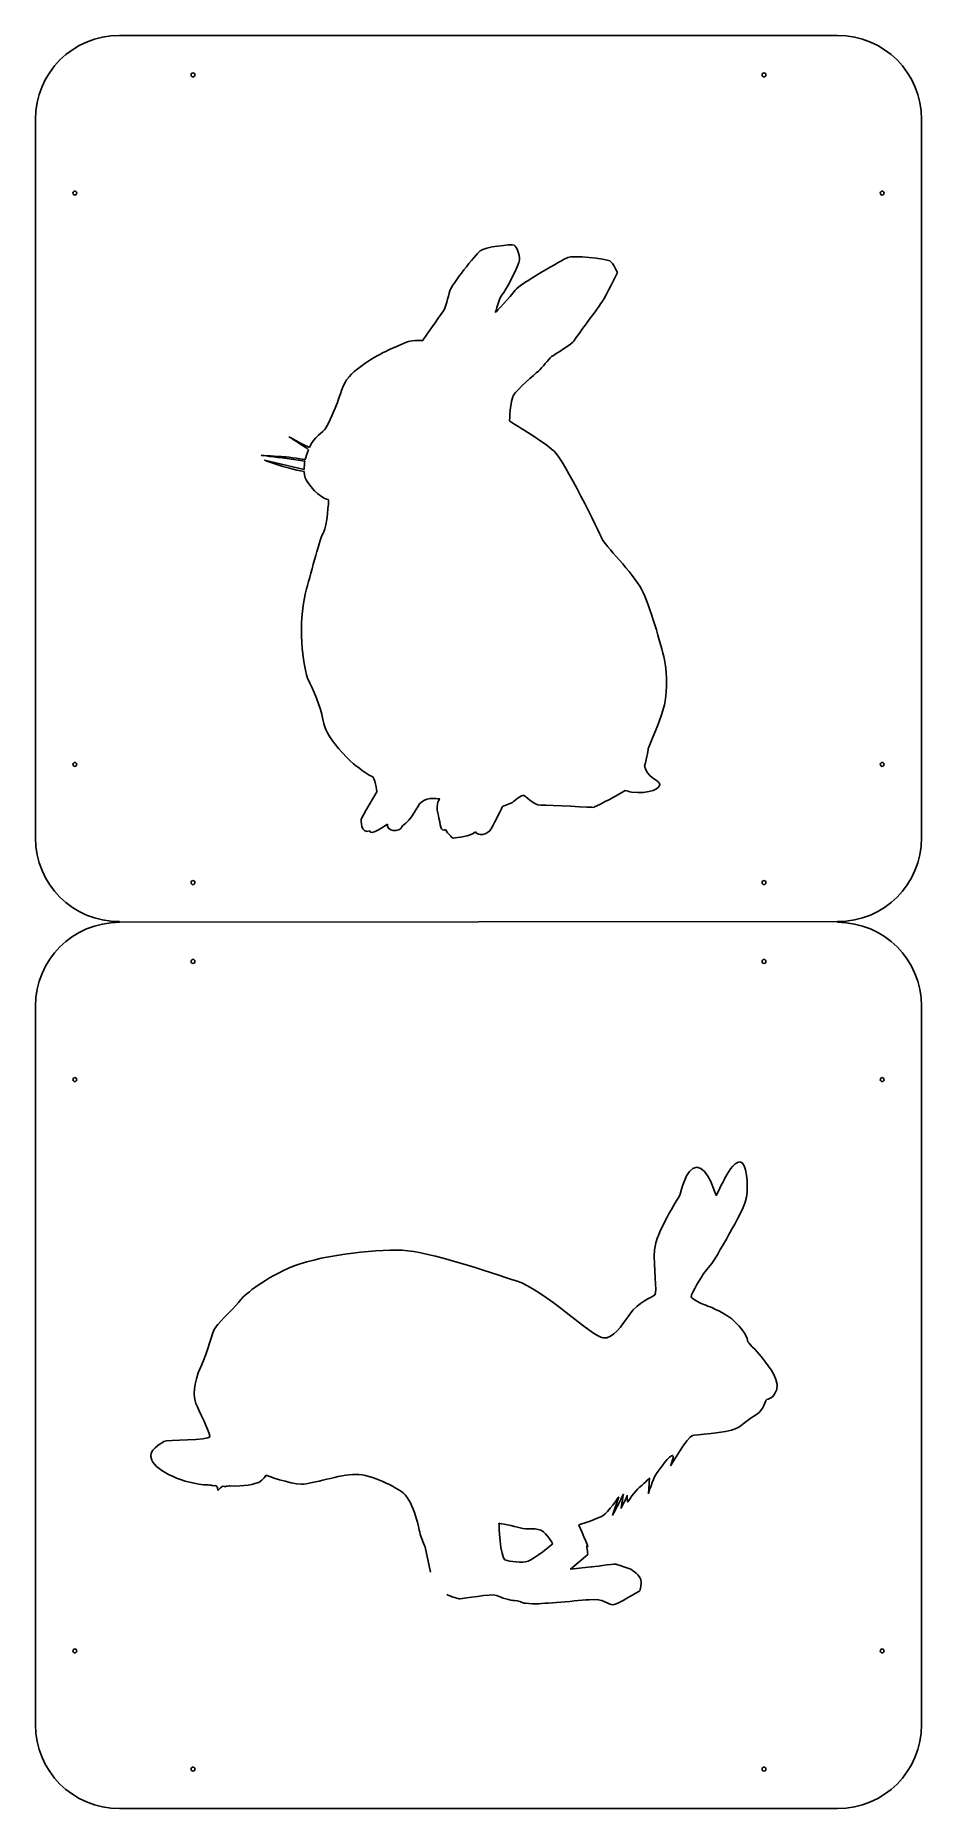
# Model space of a CAD drawing. Extents: x 0 to 127, y 0 to 254.
import ezdxf

# ---------------------------------------------------------------- set-up
doc = ezdxf.new("R2010")
doc.units = 0
doc.layers.get('0').update_dxf_attribs({"linetype": 'CONTINUOUS'})

msp = doc.modelspace()

# ---------------------------------------------------------------- linework, layer by layer
at = {"color": 7}
for points in [[(114.976281, 254.000006), (12.023712, 254.000006)], [(0, 241.98089), (0, 139.067659)], [(127, 139.067659), (127, 241.98089)], [(32.849291, 193.146491), (38.520192, 191.822303)], [(38.619067, 193.002912), (36.059993, 193.406301)], [(39.28195, 194.977887), (39.280793, 194.969262)], [(46.691052, 141.751694), (47.337106, 142.987421), (48.92994, 145.666407)], [(68.35635, 144.124799), (66.946435, 143.55206)], [(12.023712, 126.953922), (114.976281, 127.048545)], [(0, 12.01915), (0, 114.932325)], [(127, 114.932325), (127, 12.01915)], [(88.03161, 47.362361), (87.841328, 45.078664)], [(83.591176, 44.634674), (82.702984, 41.970414)], [(55.869996, 37.434787), (56.618921, 33.877286)], [(79.645117, 34.601703), (76.708425, 34.294769), (79.182404, 36.388079)], [(85.383233, 30.481876), (86.618644, 31.185467)], [(114.976281, 0.000006), (12.023712, 0.000006)]]:
    msp.add_lwpolyline(points, dxfattribs=at)
for points in [[(22.86, 248.355561), (22.86, 248.355561)], [(104.704444, 248.355561), (104.704444, 248.355561)], [(5.926667, 231.422228), (5.926667, 231.422228)], [(121.637778, 231.422228), (121.637778, 231.422228)], [(5.926667, 149.577781), (5.926667, 149.577781)], [(121.637778, 149.577781), (121.637778, 149.577781)], [(22.86, 132.64445), (22.86, 132.64445)], [(104.704444, 132.64445), (104.704444, 132.64445)], [(22.86, 121.355561), (22.86, 121.355561)], [(104.704444, 121.355561), (104.704444, 121.355561)], [(5.926667, 104.422228), (5.926667, 104.422228)], [(121.637778, 104.422228), (121.637778, 104.422228)], [(5.926667, 22.577782), (5.926667, 22.577782)], [(121.637778, 22.577781), (121.637778, 22.577781)], [(22.86, 5.64445), (22.86, 5.64445)], [(104.704444, 5.64445), (104.704444, 5.64445)]]:
    msp.add_lwpolyline(points, close=True, dxfattribs=at)
for points in [[(12.023712, 254.000006), (5.361991, 254.000006), (0, 248.640087), (0, 241.98089)], [(127, 241.98089), (127, 248.640087), (121.638006, 254.000006), (114.976281, 254.000006)], [(22.295556, 248.355561), (22.295556, 248.51143), (22.421912, 248.637786), (22.577778, 248.637786)], [(22.577778, 248.073333), (22.421912, 248.073333), (22.295556, 248.19969), (22.295556, 248.355561)], [(22.577778, 248.637786), (22.733643, 248.637786), (22.86, 248.51143), (22.86, 248.355561)], [(22.86, 248.355561), (22.86, 248.19969), (22.733643, 248.073333), (22.577778, 248.073333)], [(104.14, 248.355561), (104.14, 248.51143), (104.266357, 248.637786), (104.422222, 248.637786)], [(104.422222, 248.073333), (104.266357, 248.073333), (104.14, 248.19969), (104.14, 248.355561)], [(104.422222, 248.637786), (104.578088, 248.637786), (104.704444, 248.51143), (104.704444, 248.355561)], [(104.704444, 248.355561), (104.704444, 248.19969), (104.578088, 248.073333), (104.422222, 248.073333)], [(5.362222, 231.422228), (5.362222, 231.578096), (5.488577, 231.704453), (5.644444, 231.704453)], [(5.644444, 231.14), (5.488577, 231.14), (5.362222, 231.266357), (5.362222, 231.422228)], [(5.644444, 231.704453), (5.800311, 231.704453), (5.926667, 231.578096), (5.926667, 231.422228)], [(5.926667, 231.422228), (5.926667, 231.266357), (5.800311, 231.14), (5.644444, 231.14)], [(121.073333, 231.422228), (121.073333, 231.578096), (121.19969, 231.704453), (121.355556, 231.704453)], [(121.355556, 231.14), (121.19969, 231.14), (121.073333, 231.266357), (121.073333, 231.422228)], [(121.355556, 231.704453), (121.511421, 231.704453), (121.637778, 231.578096), (121.637778, 231.422228)], [(121.637778, 231.422228), (121.637778, 231.266357), (121.511421, 231.14), (121.355556, 231.14)], [(63.725319, 223.149685), (64.376632, 223.726947), (68.218977, 224.135805), (68.61069, 223.94626)], [(68.61069, 223.94626), (69.002298, 223.756609), (69.406634, 222.594092), (69.386122, 221.860313)], [(59.39754, 217.434816), (59.640625, 218.32122), (63.074006, 222.572423), (63.725319, 223.149685)], [(69.386122, 221.860313), (69.365611, 221.126429), (67.33373, 217.31259), (66.905097, 216.887848)], [(68.768469, 217.51076), (69.489731, 218.463221), (75.599048, 221.865467), (76.283389, 222.203746)], [(76.283389, 222.203746), (76.967625, 222.541919), (81.795459, 221.990323), (82.323178, 221.697695)], [(82.323178, 221.697695), (82.851002, 221.405067), (83.407752, 220.019976), (83.407752, 220.019976)], [(83.407752, 220.019976), (83.407752, 220.019976), (81.685119, 216.614259), (81.289408, 215.950429)], [(58.359142, 214.367272), (58.771262, 214.91161), (59.154455, 216.548412), (59.39754, 217.434816)], [(65.920239, 214.3151), (65.920239, 214.3151), (68.047103, 216.558194), (68.768469, 217.51076)], [(66.905097, 216.887848), (66.476463, 216.463106), (65.920239, 214.3151), (65.920239, 214.3151)], [(81.289408, 215.950429), (80.893803, 215.286599), (77.390263, 210.660302), (77.200717, 210.268588)], [(55.506914, 210.318341), (55.506914, 210.318341), (57.946918, 213.823039), (58.359142, 214.367272)], [(47.641304, 207.282564), (48.754279, 208.045479), (50.313664, 208.80629), (50.655834, 208.97543)], [(50.655834, 208.97543), (50.998005, 209.144464), (52.876735, 209.955028), (53.457993, 210.157091)], [(53.457993, 210.157091), (54.039252, 210.359259), (55.506914, 210.318341), (55.506914, 210.318341)], [(77.200717, 210.268588), (77.011172, 209.876875), (74.426433, 208.301502), (73.981285, 207.996357)], [(44.590906, 204.668162), (45.538107, 205.926819), (46.528329, 206.519649), (47.641304, 207.282564)], [(72.076995, 205.905782), (71.528659, 205.464631), (69.026596, 203.291485), (68.527909, 202.491545)], [(73.981285, 207.996357), (73.536032, 207.691212), (72.625225, 206.347038), (72.076995, 205.905782)], [(43.291541, 201.433793), (43.551035, 202.2006), (44.167847, 204.105942), (44.590906, 204.668162)], [(41.581004, 197.698001), (41.976714, 198.361831), (43.031942, 200.66688), (43.291541, 201.433793)], [(68.527909, 202.491545), (68.029221, 201.691604), (67.947281, 198.756279), (67.947281, 198.756279)], [(67.947281, 198.756279), (67.947281, 198.756279), (72.777219, 195.851353), (74.307046, 194.478779)], [(39.155516, 194.653388), (38.693749, 194.992929), (37.216409, 195.946862), (36.32664, 196.517181)], [(36.32664, 196.517181), (37.55837, 195.787715), (39.28195, 194.977887), (39.28195, 194.977887)], [(39.280793, 194.969262), (39.876252, 196.450283), (41.312043, 197.246753), (41.581004, 197.698001)], [(36.059993, 193.406301), (34.258259, 193.572495), (32.373218, 193.857024), (32.373218, 193.857024)], [(32.373218, 193.857024), (32.373218, 193.857024), (34.830577, 193.677576), (35.564461, 193.657065)], [(38.525556, 191.517684), (35.633989, 192.059287), (32.849291, 193.146491), (32.849291, 193.146491)], [(35.564461, 193.657065), (36.298239, 193.636553), (38.668925, 193.232954), (38.668925, 193.232954)], [(38.668925, 193.232954), (38.75381, 193.574914), (38.932627, 194.082648), (39.155516, 194.653388)], [(74.307046, 194.478779), (75.836769, 193.1061), (80.816807, 182.769351), (81.178858, 181.924496)], [(38.520192, 191.822303), (38.520192, 192.223903), (38.548802, 192.630448), (38.619067, 193.002912)], [(38.937886, 190.121022), (38.752232, 190.430374), (38.553115, 190.695128), (38.525556, 191.517684)], [(42.021523, 187.477904), (42.021523, 187.477904), (40.259445, 187.918424), (38.937886, 190.121022)], [(41.316776, 182.896416), (41.799475, 183.620623), (42.021523, 187.477904), (42.021523, 187.477904)], [(38.85279, 174.707989), (39.578364, 177.28768), (40.833972, 182.172314), (41.316776, 182.896416)], [(81.178858, 181.924496), (81.540909, 181.079641), (85.654318, 176.949401), (86.861224, 174.656238)], [(39.062742, 161.78871), (37.976485, 164.926729), (37.766533, 170.845764), (38.85279, 174.707989)], [(86.861224, 174.656238), (88.068235, 172.363074), (89.663804, 166.742347), (90.146504, 164.569937)], [(90.146504, 164.569937), (90.629308, 162.397527), (90.544002, 159.347339), (89.940444, 157.295578)], [(41.044975, 156.767018), (40.699964, 158.403399), (39.062742, 161.78871), (39.062742, 161.78871)], [(42.109669, 153.645724), (41.347911, 154.9291), (41.368528, 155.231826), (41.044975, 156.767018)], [(89.940444, 157.295578), (89.531796, 155.906174), (87.826097, 151.877439), (87.826097, 151.877439)], [(45.934553, 149.366751), (45.14166, 149.895627), (42.871427, 152.362453), (42.109669, 153.645724)], [(5.362222, 149.577781), (5.362222, 149.733652), (5.488576, 149.860008), (5.644444, 149.860008)], [(5.644444, 149.860008), (5.80031, 149.860008), (5.926667, 149.733652), (5.926667, 149.577781)], [(87.826097, 151.877439), (87.826097, 151.877439), (87.728379, 150.664433), (87.269767, 149.32636)], [(121.073333, 149.577781), (121.073333, 149.733652), (121.199687, 149.860008), (121.355556, 149.860008)], [(121.355556, 149.860008), (121.511421, 149.860008), (121.637778, 149.733652), (121.637778, 149.577781)], [(5.644444, 149.295556), (5.488576, 149.295556), (5.362222, 149.421912), (5.362222, 149.577781)], [(5.926667, 149.577781), (5.926667, 149.421912), (5.80031, 149.295556), (5.644444, 149.295556)], [(48.181119, 147.912973), (47.524547, 148.073382), (46.727447, 148.83798), (45.934553, 149.366751)], [(48.92994, 145.666407), (48.92994, 145.666407), (48.65351, 147.797479), (48.181119, 147.912973)], [(87.269767, 149.32636), (87.681466, 147.761821), (89.108106, 147.339709), (89.411883, 146.943893)], [(121.355556, 149.295556), (121.199687, 149.295556), (121.073333, 149.421912), (121.073333, 149.577781)], [(121.637778, 149.577781), (121.637778, 149.421912), (121.511421, 149.295556), (121.355556, 149.295556)], [(57.960171, 144.609181), (57.960171, 144.609181), (56.294443, 144.967445), (55.361232, 144.212735)], [(69.853675, 145.137847), (69.374867, 145.058431), (68.35635, 144.124799), (68.35635, 144.124799)], [(72.456927, 143.733086), (71.129267, 143.733086), (70.332482, 145.217157), (69.853675, 145.137847)], [(84.498428, 145.841542), (82.674605, 144.671451), (80.029173, 143.419841), (80.029173, 143.419841)], [(85.447417, 145.622334), (85.109139, 145.678714), (84.793159, 145.754238), (84.498428, 145.841542)], [(89.411883, 146.943893), (89.974945, 146.209904), (87.826097, 145.225888), (85.447417, 145.622334)], [(55.361232, 144.212735), (54.531313, 143.541647), (54.091845, 141.663548), (52.586, 140.776829)], [(57.704148, 142.456441), (57.292975, 144.101132), (57.960171, 144.609181), (57.960171, 144.609181)], [(58.761374, 140.253948), (57.997828, 139.872123), (58.115321, 140.811856), (57.704148, 142.456441)], [(66.946435, 143.55206), (66.946435, 143.55206), (65.956528, 141.487361), (65.369168, 140.430135)], [(80.029173, 143.419841), (80.029173, 143.419841), (73.784587, 143.733086), (72.456927, 143.733086)], [(47.92457, 140.077656), (46.558939, 139.505023), (46.691052, 141.751694), (46.691052, 141.751694)], [(50.455034, 141.024963), (50.455034, 141.024963), (47.836424, 139.152544), (47.92457, 140.077656)], [(52.586, 140.776829), (52.241726, 139.593064), (50.171241, 140.077656), (50.455034, 141.024963)], [(59.864251, 139.001286), (59.599287, 139.17821), (59.195372, 139.54268), (58.761374, 140.253948)], [(63.049182, 139.930817), (62.283743, 139.250472), (60.472016, 139.078072), (59.864251, 139.001286)], [(65.369168, 140.430135), (64.781809, 139.372909), (63.401556, 139.284763), (63.049182, 139.930817)], [(0, 139.067659), (0, 132.40849), (5.361991, 127.048545), (12.023712, 127.048545)], [(114.976281, 127.048545), (121.637998, 127.048545), (127, 132.40849), (127, 139.067659)], [(22.295556, 132.64445), (22.295556, 132.800319), (22.421911, 132.926675), (22.577777, 132.926675)], [(22.577777, 132.362222), (22.421911, 132.362222), (22.295556, 132.488579), (22.295556, 132.64445)], [(22.577777, 132.926675), (22.733645, 132.926675), (22.86, 132.800319), (22.86, 132.64445)], [(22.86, 132.64445), (22.86, 132.488579), (22.733645, 132.362222), (22.577777, 132.362222)], [(104.14, 132.64445), (104.14, 132.800319), (104.266357, 132.926675), (104.422222, 132.926675)], [(104.422222, 132.362222), (104.266357, 132.362222), (104.14, 132.488579), (104.14, 132.64445)], [(104.422222, 132.926675), (104.578088, 132.926675), (104.704444, 132.800319), (104.704444, 132.64445)], [(104.704444, 132.64445), (104.704444, 132.488579), (104.578088, 132.362222), (104.422222, 132.362222)], [(0, 114.932325), (0, 121.591493), (5.361991, 126.953922), (12.023712, 126.953922)], [(114.976281, 126.953922), (121.637998, 126.953922), (127, 121.591493), (127, 114.932325)], [(22.295556, 121.355561), (22.295556, 121.51143), (22.421911, 121.637786), (22.577777, 121.637786)], [(22.577777, 121.073333), (22.421911, 121.073333), (22.295556, 121.19969), (22.295556, 121.355561)], [(22.577777, 121.637786), (22.733645, 121.637786), (22.86, 121.51143), (22.86, 121.355561)], [(22.86, 121.355561), (22.86, 121.19969), (22.733645, 121.073333), (22.577777, 121.073333)], [(104.14, 121.355561), (104.14, 121.51143), (104.266357, 121.637786), (104.422222, 121.637786)], [(104.422222, 121.073333), (104.266357, 121.073333), (104.14, 121.19969), (104.14, 121.355561)], [(104.422222, 121.637786), (104.578088, 121.637786), (104.704444, 121.51143), (104.704444, 121.355561)], [(104.704444, 121.355561), (104.704444, 121.19969), (104.578088, 121.073333), (104.422222, 121.073333)], [(5.362222, 104.422228), (5.362222, 104.578096), (5.488577, 104.704453), (5.644444, 104.704453)], [(5.644444, 104.14), (5.488577, 104.14), (5.362222, 104.266357), (5.362222, 104.422228)], [(5.644444, 104.704453), (5.800311, 104.704453), (5.926667, 104.578096), (5.926667, 104.422228)], [(5.926667, 104.422228), (5.926667, 104.266357), (5.800311, 104.14), (5.644444, 104.14)], [(121.073333, 104.422228), (121.073333, 104.578096), (121.19969, 104.704453), (121.355556, 104.704453)], [(121.355556, 104.14), (121.19969, 104.14), (121.073333, 104.266357), (121.073333, 104.422228)], [(121.355556, 104.704453), (121.511421, 104.704453), (121.637778, 104.578096), (121.637778, 104.422228)], [(121.637778, 104.422228), (121.637778, 104.266357), (121.511421, 104.14), (121.355556, 104.14)], [(94.787506, 91.8621), (93.138187, 91.798673), (92.503809, 88.087706), (92.313528, 87.770569)], [(97.546854, 87.770569), (97.546854, 87.770569), (96.43672, 91.925528), (94.787506, 91.8621)], [(100.972347, 92.623333), (100.020833, 92.623333), (99.069319, 90.815393), (98.81561, 90.307975)], [(101.923861, 87.580288), (102.209336, 89.292929), (101.923861, 92.623333), (100.972347, 92.623333)], [(98.81561, 90.307975), (98.561901, 89.800452), (97.546854, 87.770569), (97.546854, 87.770569)], [(92.313528, 87.770569), (92.123141, 87.453328), (88.919696, 82.505371), (88.729415, 80.031393)], [(99.386455, 82.251662), (99.640164, 82.822613), (101.638491, 85.867436), (101.923861, 87.580288)], [(97.483427, 78.889597), (97.800669, 79.523975), (99.132746, 81.680817), (99.386455, 82.251662)], [(52.539697, 79.967966), (48.352973, 80.158247), (40.264893, 79.175072), (36.268556, 77.398899)], [(68.905927, 75.590959), (64.909484, 76.859715), (56.603249, 79.783364), (52.539697, 79.967966)], [(88.729415, 80.031393), (88.539028, 77.557414), (89.173405, 73.973407), (88.792842, 73.592843)], [(95.897536, 76.796287), (96.214777, 77.240278), (97.166291, 78.255219), (97.483427, 78.889597)], [(36.268556, 77.398899), (32.272113, 75.622725), (29.734707, 73.370795), (29.354144, 72.799845)], [(93.994508, 73.307368), (93.93108, 73.751359), (95.580399, 76.352191), (95.897536, 76.796287)], [(81.370907, 67.407897), (79.816781, 67.534752), (72.902369, 74.322309), (68.905927, 75.590959)], [(29.354144, 72.799845), (28.973475, 72.228894), (26.43607, 69.818448), (25.801692, 68.930256)], [(88.792842, 73.592843), (88.412173, 73.212174), (86.318863, 72.546136), (85.176963, 70.833389)], [(96.531913, 71.911758), (96.341631, 71.975185), (94.057935, 72.863272), (93.994508, 73.307368)], [(100.306308, 69.691489), (99.056802, 70.893871), (96.722195, 71.848331), (96.531913, 71.911758)], [(25.801692, 68.930256), (25.167419, 68.04217), (24.850283, 65.695151), (23.708382, 63.2846)], [(85.176963, 70.833389), (84.035272, 69.120538), (82.774721, 67.293244), (81.370907, 67.407897)], [(102.114143, 66.836947), (102.114143, 66.836947), (101.987288, 68.073936), (100.306308, 69.691489)], [(104.14413, 64.55325), (103.890421, 64.997346), (102.241102, 66.646665), (102.114143, 66.836947)], [(106.237545, 60.049389), (106.687111, 61.911815), (104.397839, 64.109259), (104.14413, 64.55325)], [(23.708382, 63.2846), (22.566587, 60.874049), (22.630014, 58.971021), (23.010577, 58.019402)], [(103.351237, 56.465276), (104.397839, 57.036227), (104.575919, 58.55238), (104.841935, 58.590352)], [(104.841935, 58.590352), (105.285926, 58.653779), (106.015497, 59.129641), (106.237545, 60.049389)], [(23.010577, 58.019402), (23.391246, 57.067888), (25.040565, 53.832782), (24.977138, 53.261832)], [(100.306308, 54.371966), (101.353015, 54.847723), (102.304529, 55.894431), (103.351237, 56.465276)], [(91.013006, 49.075107), (91.013006, 49.075107), (93.423557, 53.198405), (94.184789, 53.452114)], [(94.184789, 53.452114), (94.184789, 53.452114), (99.259601, 53.896209), (100.306308, 54.371966)], [(18.408262, 52.578017), (18.041583, 52.26351), (16.004548, 51.42728), (16.667116, 49.899767)], [(24.977138, 53.261832), (24.91371, 52.690881), (18.775046, 52.892523), (18.408262, 52.578017)], [(91.139861, 50.534144), (91.774238, 50.914708), (91.013006, 49.075107), (91.013006, 49.075107)], [(16.667116, 49.899767), (17.329683, 48.372148), (21.200534, 46.468594), (24.747516, 46.350155)], [(88.856269, 47.74303), (89.173405, 48.187021), (90.505588, 50.153476), (91.139861, 50.534144)], [(24.747516, 46.350155), (25.043195, 46.340372), (25.331405, 46.329643), (25.448161, 46.240235)], [(25.448161, 46.240235), (25.892573, 46.307028), (26.165426, 46.295037), (26.158168, 45.558629)], [(26.158168, 45.558629), (26.694933, 46.270318), (26.951587, 46.257486), (27.154596, 46.07341)], [(27.154596, 46.07341), (27.44754, 46.231505), (27.687049, 46.218356), (27.917511, 46.205103)], [(27.917511, 46.205103), (29.761214, 46.099706), (31.595556, 46.516559), (32.018404, 46.727983)], [(32.018404, 46.727983), (32.652782, 47.045225), (33.033345, 47.74303), (33.033345, 47.74303)], [(33.033345, 47.74303), (33.033345, 47.74303), (36.522265, 46.474274), (38.108157, 46.474274)], [(38.108157, 46.474274), (39.694048, 46.474274), (43.627064, 47.869884), (45.910655, 47.869884)], [(45.910655, 47.869884), (48.194352, 47.869884), (51.743122, 46.013769), (52.698318, 45.205624)], [(84.859826, 43.873441), (84.859826, 43.873441), (86.001727, 45.586188), (86.509145, 45.966751)], [(86.509145, 45.966751), (87.016668, 46.34742), (88.03161, 47.362361), (88.03161, 47.362361)], [(87.841328, 45.078664), (87.841328, 45.078664), (88.539028, 47.298934), (88.856269, 47.74303)], [(52.698318, 45.205624), (54.347532, 43.810014), (54.950143, 39.908765), (55.203957, 39.147533)], [(81.370907, 41.970414), (82.068712, 42.414404), (83.591176, 44.634674), (83.591176, 44.634674)], [(82.702984, 41.970414), (82.702984, 41.970414), (84.035272, 44.444392), (84.225554, 44.95181)], [(84.225554, 44.95181), (84.415836, 45.459333), (83.908312, 42.985355), (83.908312, 42.985355)], [(83.908312, 42.985355), (83.908312, 42.985355), (84.796399, 44.571246), (84.796399, 44.888383)], [(84.796399, 44.888383), (84.796399, 45.205624), (84.859826, 43.873441), (84.859826, 43.873441)], [(66.431948, 40.860279), (66.431948, 40.860279), (68.620451, 40.47961), (69.476877, 40.194135)], [(67.288374, 35.626847), (66.62223, 35.912322), (66.431948, 40.860279), (66.431948, 40.860279)], [(77.881987, 40.638231), (77.881987, 40.638231), (80.673102, 41.526318), (81.370907, 41.970414)], [(55.203957, 39.147533), (55.457666, 38.3863), (55.869996, 37.434787), (55.869996, 37.434787)], [(69.476877, 40.194135), (70.333198, 39.908765), (71.95075, 40.384522), (72.807176, 39.62329)], [(72.807176, 39.62329), (73.663496, 38.862057), (74.139253, 37.910543), (74.139253, 37.910543)], [(79.150743, 37.529875), (79.404452, 37.054118), (77.881987, 40.638231), (77.881987, 40.638231)], [(70.618673, 35.436565), (69.762352, 35.15109), (67.954413, 35.341372), (67.288374, 35.626847)], [(74.139253, 37.910543), (74.139253, 37.910543), (71.474993, 35.72204), (70.618673, 35.436565)], [(79.182404, 36.388079), (79.182404, 36.388079), (78.896928, 38.005632), (79.150743, 37.529875)], [(83.083337, 35.020659), (82.89537, 35.050427), (79.645117, 34.601703), (79.645117, 34.601703)], [(85.038643, 34.389963), (84.306652, 34.63431), (83.459167, 34.961124), (83.083337, 35.020659)], [(86.77758, 32.798076), (86.606337, 33.338943), (85.770738, 34.145615), (85.038643, 34.389963)], [(58.951214, 30.647755), (59.739163, 30.286546), (60.592328, 30.044618), (60.88138, 30.044618)], [(60.88138, 30.044618), (61.325476, 30.044618), (65.335908, 30.830043), (66.057906, 30.523109)], [(66.057906, 30.523109), (66.780114, 30.216071), (68.118819, 29.747256), (68.639911, 29.793118)], [(82.739484, 29.1985), (83.589493, 29.339765), (85.030333, 30.280866), (85.383233, 30.481876)], [(86.618644, 31.185467), (86.618644, 31.185467), (86.948823, 32.257103), (86.77758, 32.798076)], [(68.639911, 29.793118), (69.160898, 29.839084), (69.81221, 29.471669), (70.000178, 29.441901)], [(70.000178, 29.441901), (70.188146, 29.412238), (71.198038, 29.318938), (71.516647, 29.303055)], [(71.516647, 29.303055), (71.835256, 29.287277), (77.027876, 29.710862), (79.372685, 29.917658)], [(79.372685, 29.917658), (81.370907, 30.203133), (82.145918, 29.099836), (82.739484, 29.1985)], [(5.362222, 22.577782), (5.362222, 22.733651), (5.488577, 22.860008), (5.644444, 22.860008)], [(5.644444, 22.860008), (5.800311, 22.860008), (5.926667, 22.733651), (5.926667, 22.577782)], [(121.073333, 22.577781), (121.073333, 22.733652), (121.199687, 22.860008), (121.355556, 22.860008)], [(121.355556, 22.860008), (121.511421, 22.860008), (121.637778, 22.733652), (121.637778, 22.577781)], [(5.644444, 22.295555), (5.488577, 22.295555), (5.362222, 22.421912), (5.362222, 22.577782)], [(5.926667, 22.577782), (5.926667, 22.421912), (5.800311, 22.295555), (5.644444, 22.295555)], [(121.355556, 22.295556), (121.199687, 22.295556), (121.073333, 22.421912), (121.073333, 22.577781)], [(121.637778, 22.577781), (121.637778, 22.421912), (121.511421, 22.295556), (121.355556, 22.295556)], [(12.023712, 0.000006), (5.361991, 0.000006), (0, 5.359953), (0, 12.01915)], [(127, 12.01915), (127, 5.359953), (121.637998, 0.000006), (114.976281, 0.000006)], [(22.295556, 5.64445), (22.295556, 5.800319), (22.421911, 5.926675), (22.577777, 5.926675)], [(22.577777, 5.362222), (22.421911, 5.362222), (22.295556, 5.488579), (22.295556, 5.64445)], [(22.577777, 5.926675), (22.733645, 5.926675), (22.86, 5.800319), (22.86, 5.64445)], [(22.86, 5.64445), (22.86, 5.488579), (22.733645, 5.362222), (22.577777, 5.362222)], [(104.14, 5.64445), (104.14, 5.800319), (104.266357, 5.926675), (104.422222, 5.926675)], [(104.422222, 5.362222), (104.266357, 5.362222), (104.14, 5.488579), (104.14, 5.64445)], [(104.422222, 5.926675), (104.578088, 5.926675), (104.704444, 5.800319), (104.704444, 5.64445)], [(104.704444, 5.64445), (104.704444, 5.488579), (104.578088, 5.362222), (104.422222, 5.362222)]]:
    msp.add_open_spline(points, degree=3, dxfattribs=at)

doc.saveas('drawing.dxf')
